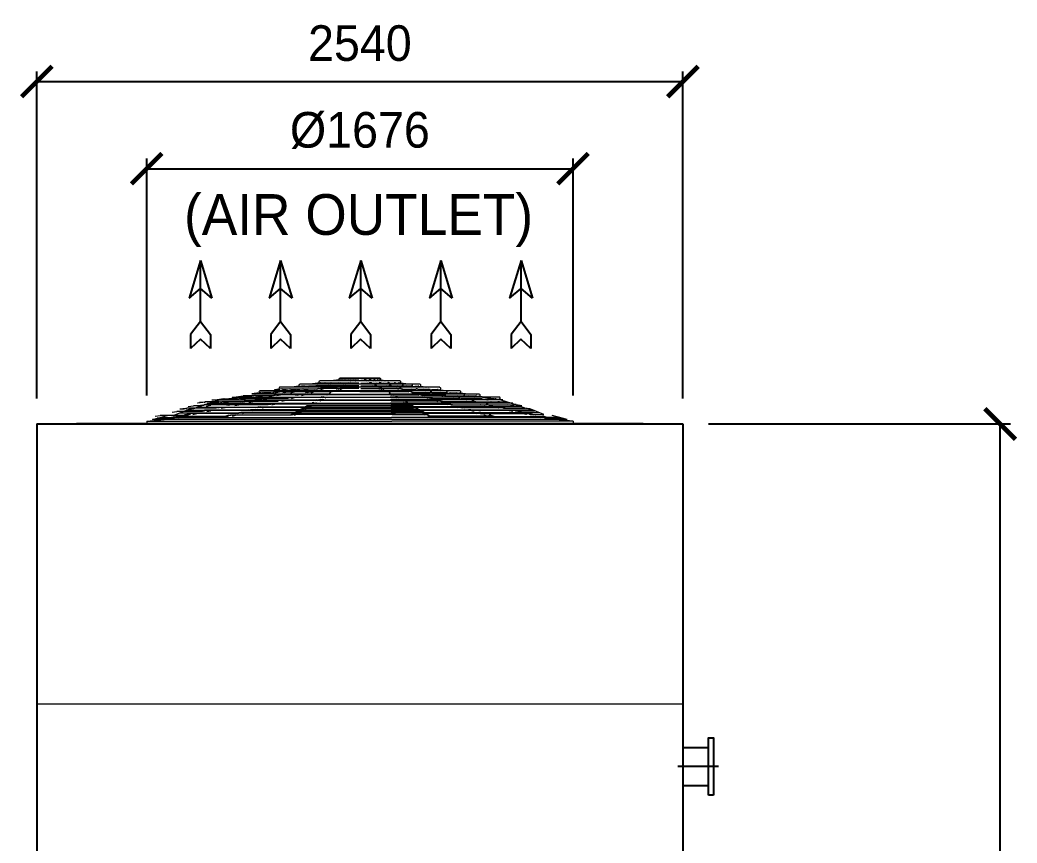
# Model space of a CAD drawing. Header units: millimetres. Extents: x 182579 to 221017, y 62385 to 83180.
# Drawn here: x 197923 to 201843, y 70494 to 73728 of the extents above; entities that cross this region are included whole.
import ezdxf
from ezdxf.enums import TextEntityAlignment as Align

# ---------------------------------------------------------------- set-up
doc = ezdxf.new("R2010")
doc.units = ezdxf.units.MM
doc.header["$LTSCALE"] = 30
doc.header["$MEASUREMENT"] = 0
doc.linetypes.add('CENTER', pattern=[2, 1.25, -0.25, 0.25, -0.25])
doc.layers.get('0').update_dxf_attribs({"linetype": 'CONTINUOUS'})
doc.layers.get('DEFPOINTS').update_dxf_attribs({"color": 143, "linetype": 'CONTINUOUS'})
for name, color, linetype in [('center', 1, 'CENTER'), ('냉각탑', 4, 'CONTINUOUS'), ('냉각탑_dim', 1, 'CONTINUOUS'), ('냉각탑_text', 3, 'CONTINUOUS')]:
    doc.layers.add(name, color=color, linetype=linetype)
doc.styles.add('HY울릉도L', font='')
doc.styles.add('돋움', font='')
doc.styles.get('HY울릉도L').set_extended_font_data('HY울릉도L')
doc.styles.get('돋움').set_extended_font_data('Dotum')
doc.dimstyles.new('성지DIM', dxfattribs={"dimtxt": 3.5, "dimasz": 3, "dimexe": 1, "dimexo": 2.5, "dimgap": 2, "dimtad": 1, "dimdec": 0, "dimzin": 3, "dimdsep": 46, "dimtxsty": 'HY울릉도L', "dimblk": 'ARCHTICK', "dimcen": -2, "dimclrd": 256, "dimclre": 256, "dimclrt": 7, "dimadec": 0, "dimazin": 0, "dimtfac": 1, "dimtdec": 0, "dimtofl": 0, "dimtmove": 0, "dimatfit": 3, "dimfxl": 0, "dimtolj": 1, "dimtzin": 0, "dimlwe": -1, "dimarcsym": 0})

# ---------------------------------------------------------------- blocks, each defined once
blk = doc.blocks.new('_ArchTick')
at = {"color": 0, "linetype": 'ByBlock', "const_width": 0.15}
blk.add_lwpolyline([(-0.5, -0.5), (0.5, 0.5)], dxfattribs=at)
blk = doc.blocks.new('*D44')
at = {"layer": 'DEFPOINTS', "color": 0, "transparency": 16777216}
for p in [(200529.8, 72140.8), (201776.9, 72140.8), (200484.8, 68260.8)]:
    blk.add_point(p, dxfattribs=at)
at = {"layer": '냉각탑_dim', "transparency": 16777216}
for p, q in [((200629.8, 72140.8), (201816.9, 72140.8)), ((200584.8, 68260.8), (201816.9, 68260.8))]:
    blk.add_line(p, q, dxfattribs=at)
at = {"layer": '냉각탑_dim', "lineweight": -2, "transparency": 16777216}
blk.add_line((201776.9, 68260.8), (201776.9, 72140.8), dxfattribs=at)
at = {"layer": '냉각탑_dim', "lineweight": -2, "transparency": 16777216, "xscale": 120, "yscale": 120, "zscale": 120}
for p, rotation in [((201776.9, 72140.8), 90), ((201776.9, 68260.8), 270)]:
    blk.add_blockref('_ArchTick', p, dxfattribs=dict(at, rotation=rotation))
at = {"layer": '냉각탑_dim', "color": 7, "transparency": 16777216, "insert": (201626.9, 70200.8), "char_height": 140, "attachment_point": 5, "rotation": 90, "style": 'HY울릉도L'}
blk.add_mtext('\\A1;3880', dxfattribs=at)
blk = doc.blocks.new('*D45')
at = {"layer": 'DEFPOINTS', "color": 0, "transparency": 16777216}
for p in [(200529.8, 73486.1), (197989.8, 72140.8), (200529.8, 72140.8)]:
    blk.add_point(p, dxfattribs=at)
at = {"layer": '냉각탑_dim', "transparency": 16777216}
for p, q in [((197989.8, 72240.8), (197989.8, 73526.1)), ((200529.8, 72240.8), (200529.8, 73526.1))]:
    blk.add_line(p, q, dxfattribs=at)
at = {"layer": '냉각탑_dim', "lineweight": -2, "transparency": 16777216}
blk.add_line((197989.8, 73486.1), (200529.8, 73486.1), dxfattribs=at)
at = {"layer": '냉각탑_dim', "lineweight": -2, "transparency": 16777216, "xscale": 120, "yscale": 120, "zscale": 120, "rotation": 180}
blk.add_blockref('_ArchTick', (197989.8, 73486.1), dxfattribs=at)
at = {"layer": '냉각탑_dim', "lineweight": -2, "transparency": 16777216, "xscale": 120, "yscale": 120, "zscale": 120}
blk.add_blockref('_ArchTick', (200529.8, 73486.1), dxfattribs=at)
at = {"layer": '냉각탑_dim', "color": 7, "transparency": 16777216, "insert": (199259.8, 73636.1), "char_height": 140, "attachment_point": 5, "style": 'HY울릉도L'}
blk.add_mtext('\\A1;2540', dxfattribs=at)
blk = doc.blocks.new('*D46')
at = {"layer": 'DEFPOINTS', "color": 0, "transparency": 16777216}
for p in [(200097.8, 73143.7), (198421.8, 72152.1), (200097.8, 72152.1)]:
    blk.add_point(p, dxfattribs=at)
at = {"layer": '냉각탑_dim', "transparency": 16777216}
for p, q in [((198421.8, 72252.1), (198421.8, 73183.7)), ((200097.8, 72252.1), (200097.8, 73183.7))]:
    blk.add_line(p, q, dxfattribs=at)
at = {"layer": '냉각탑_dim', "lineweight": -2, "transparency": 16777216}
blk.add_line((198421.8, 73143.7), (200097.8, 73143.7), dxfattribs=at)
at = {"layer": '냉각탑_dim', "lineweight": -2, "transparency": 16777216, "xscale": 120, "yscale": 120, "zscale": 120, "rotation": 180}
blk.add_blockref('_ArchTick', (198421.8, 73143.7), dxfattribs=at)
at = {"layer": '냉각탑_dim', "lineweight": -2, "transparency": 16777216, "xscale": 120, "yscale": 120, "zscale": 120}
blk.add_blockref('_ArchTick', (200097.8, 73143.7), dxfattribs=at)
at = {"layer": '냉각탑_dim', "color": 7, "transparency": 16777216, "insert": (199259.8, 73293.7), "char_height": 140, "attachment_point": 5, "style": 'HY울릉도L'}
blk.add_mtext('\\A1;Ø1676', dxfattribs=at)
blk = doc.blocks.new('화살표 IN OUT')
at = {"layer": '냉각탑_dim'}
for p, q in [((-163.5, 50), (-121.5, 0)), ((0, 0), (-163.5, 50)), ((-322.7, 43), (-383.9, 43)), ((-343.1, 0.5), (-383.9, 43)), ((-383.9, -43), (-343.1, 0.5)), ((-266.4, 0), (-322.7, 43)), ((-266.4, 0), (-322.7, -43)), ((-266.4, 0), (0, 0)), ((-163.5, -50), (-121.5, 0)), ((0, 0), (-163.5, -50)), ((-322.7, -43), (-383.9, -43))]:
    blk.add_line(p, q, dxfattribs=at)

msp = doc.modelspace()

# ---------------------------------------------------------------- linework, layer by layer
at = {"ltscale": 500}
for p, q in [((197989.8, 72140.8), (200529.8, 72140.8)), ((197989.8, 72140.8), (197989.8, 68260.8)), ((200373.2, 72140.8), (198146.4, 72140.8)), ((200529.8, 72140.8), (200529.8, 68260.8))]:
    msp.add_line(p, q, dxfattribs=at)
at = {"lineweight": 18, "ltscale": 500}
msp.add_line((197989.8, 71040.8), (200529.8, 71040.8), dxfattribs=at)
at = {"color": 3}
for p, q in [((200529.8, 70869.8), (200629.8, 70869.8)), ((200629.8, 70719.8), (200529.8, 70719.8)), ((200649.8, 70682.8), (200629.8, 70682.8))]:
    msp.add_line(p, q, dxfattribs=at)
msp.add_lwpolyline([(200629.8, 70682.8), (200629.8, 70907.3), (200649.8, 70907.3), (200649.8, 70682.8)], dxfattribs=at)
at = {"layer": 'center', "linetype": 'CENTER', "ltscale": 50}
msp.add_line((200669.8, 70794.8), (200509.8, 70794.8), dxfattribs=at)
at = {"layer": '냉각탑', "linetype": 'Continuous', "lineweight": 15}
for p, q in [((199338.4, 72320.6), (199181.2, 72320.6)), ((199181.2, 72320.6), (199338.4, 72320.6)), ((199574.1, 72285.5), (198945.5, 72285.5)), ((199021.3, 72289.8), (198990.6, 72285.5)), ((199028.4, 72289.8), (198998.7, 72285.5)), ((199030.4, 72289.8), (199000.8, 72285.5)), ((199495.6, 72296.5), (199024, 72296.5)), ((199051.3, 72289.8), (199024.7, 72285.5)), ((199028.4, 72289.8), (199030.4, 72289.8)), ((199055.2, 72289.8), (199028.6, 72285.5)), ((199044.1, 72288.7), (199033.1, 72288.7)), ((199051.3, 72289.8), (199055.2, 72289.8)), ((199057.4, 72285.5), (199076.6, 72288.7)), ((199082.5, 72288.7), (199057.6, 72288.7)), ((199088.4, 72289.8), (199066.7, 72285.5)), ((199099.8, 72301), (199068.3, 72296.5)), ((199093.9, 72291.8), (199072.2, 72287.5)), ((199104.2, 72303), (199073.8, 72298.5)), ((199106.2, 72303), (199075.9, 72298.5)), ((199088.4, 72291.8), (199093.9, 72291.8)), ((199119.2, 72303), (199092, 72298.5)), ((199095.8, 72287.5), (199111.4, 72290.7)), ((199123.2, 72303), (199095.9, 72298.5)), ((199133, 72290.7), (199095.9, 72290.7)), ((199099.8, 72303), (199100.5, 72302.4)), ((199417, 72309.6), (199102.6, 72309.6)), ((199104.2, 72303), (199106.2, 72303)), ((199111.4, 72301.7), (199109, 72301.7)), ((199119.2, 72303), (199123.2, 72303)), ((199143.9, 72303), (199121.6, 72298.5)), ((199137.1, 72291.8), (199121.8, 72287.5)), ((199137.4, 72301.7), (199125.7, 72301.7)), ((199149.4, 72303), (199127.2, 72298.5)), ((199143.9, 72291.8), (199128.6, 72287.5)), ((199137.1, 72291.8), (199143.9, 72291.8)), ((199143.9, 72303), (199149.4, 72303)), ((199145.2, 72287.5), (199156.3, 72290.7)), ((199192.1, 72290.7), (199145.3, 72290.7)), ((199178.3, 72314.1), (199146.1, 72309.6)), ((199180.1, 72314.1), (199148.9, 72309.6)), ((199150.2, 72298.5), (199165.9, 72301.7)), ((199182.1, 72314.1), (199150.9, 72309.6)), ((199171.8, 72301.7), (199151.5, 72301.7)), ((199187.3, 72314.1), (199159.3, 72309.6)), ((199176.4, 72303), (199160.7, 72298.5)), ((199191.2, 72314.1), (199163.3, 72309.6)), ((199183.2, 72303), (199167.5, 72298.5)), ((199176.4, 72303), (199183.2, 72303)), ((199199.4, 72314.1), (199176.6, 72309.6)), ((199178.3, 72314.1), (199178.5, 72313.9)), ((199204.9, 72314.1), (199182.1, 72309.6)), ((199183.8, 72298.5), (199194.9, 72301.7)), ((199212.2, 72301.7), (199184.6, 72301.7)), ((199194.3, 72291.8), (199186.3, 72287.5)), ((199201.9, 72291.8), (199193.9, 72287.5)), ((199194.3, 72291.8), (199201.9, 72291.8)), ((199215.6, 72314.1), (199199.5, 72309.6)), ((199202.5, 72287.5), (199208.3, 72290.7)), ((199255.9, 72290.7), (199202.6, 72290.7)), ((199222.4, 72314.1), (199206.3, 72309.6)), ((199214.6, 72303), (199206.4, 72298.5)), ((199210.7, 72312.7), (199207.1, 72312.7)), ((199207.8, 72311.9), (199207.7, 72312.7)), ((199222.2, 72303), (199214, 72298.5)), ((199214.6, 72303), (199222.2, 72303)), ((199222.3, 72309.6), (199224.7, 72310.2)), ((199222.5, 72298.5), (199228.2, 72301.7)), ((199255.9, 72301.7), (199222.9, 72301.7)), ((199232.4, 72312.7), (199224, 72312.7)), ((199224.7, 72310.2), (199224.4, 72312.7)), ((199234.9, 72314.1), (199226.6, 72309.6)), ((199242.5, 72314.1), (199234.2, 72309.6)), ((199234.9, 72314.1), (199242.5, 72314.1)), ((199242.4, 72309.6), (199243.6, 72310.2)), ((199255.9, 72312.7), (199243.3, 72312.7)), ((199243.6, 72310.2), (199243.5, 72312.7)), ((199263.7, 72312.7), (199276.3, 72312.7)), ((199263.7, 72301.7), (199296.7, 72301.7)), ((199263.7, 72290.7), (199317, 72290.7)), ((199275.9, 72310.2), (199276.1, 72312.7)), ((199277.2, 72309.6), (199275.9, 72310.2)), ((199277.1, 72314.1), (199285.4, 72309.6)), ((199284.7, 72314.1), (199277.1, 72314.1)), ((199284.7, 72314.1), (199293, 72309.6)), ((199287.2, 72312.7), (199295.6, 72312.7)), ((199297.1, 72298.5), (199291.4, 72301.7)), ((199294.9, 72310.2), (199295.2, 72312.7)), ((199297.3, 72309.6), (199294.9, 72310.2)), ((199297.1, 72314.1), (199313.3, 72309.6)), ((199297.4, 72303), (199305.6, 72298.5)), ((199305, 72303), (199297.4, 72303)), ((199303.9, 72314.1), (199320.1, 72309.6)), ((199305, 72303), (199313.1, 72298.5)), ((199307.4, 72301.7), (199335, 72301.7)), ((199308.9, 72312.7), (199312.5, 72312.7)), ((199317.1, 72287.5), (199311.3, 72290.7)), ((199311.8, 72311.9), (199311.9, 72312.7)), ((199314.6, 72314.1), (199337.4, 72309.6)), ((199317.7, 72291.8), (199325.7, 72287.5)), ((199325.3, 72291.8), (199317.7, 72291.8)), ((199320.2, 72314.1), (199343, 72309.6)), ((199335.8, 72298.5), (199324.7, 72301.7)), ((199325.3, 72291.8), (199333.3, 72287.5)), ((199327.5, 72290.7), (199374.3, 72290.7)), ((199328.4, 72314.1), (199356.3, 72309.6)), ((199332.3, 72314.1), (199360.3, 72309.6)), ((199336.4, 72303), (199352.1, 72298.5)), ((199343.2, 72303), (199336.4, 72303)), ((199337.5, 72314.1), (199368.6, 72309.6)), ((199339.5, 72314.1), (199370.7, 72309.6)), ((199341.3, 72314.1), (199341.1, 72313.9)), ((199341.3, 72314.1), (199373.5, 72309.6)), ((199343.2, 72303), (199358.9, 72298.5)), ((199347.8, 72301.7), (199368.1, 72301.7)), ((199369.4, 72298.5), (199353.7, 72301.7)), ((199374.4, 72287.5), (199363.3, 72290.7)), ((199370.2, 72303), (199392.4, 72298.5)), ((199375.7, 72303), (199370.2, 72303)), ((199375.7, 72303), (199398, 72298.5)), ((199375.7, 72291.8), (199391, 72287.5)), ((199382.5, 72291.8), (199375.7, 72291.8)), ((199382.2, 72301.7), (199393.9, 72301.7)), ((199382.5, 72291.8), (199397.8, 72287.5)), ((199386.6, 72290.7), (199423.7, 72290.7)), ((199396.4, 72303), (199423.7, 72298.5)), ((199400.4, 72303), (199396.4, 72303)), ((199400.4, 72303), (199427.6, 72298.5)), ((199408.2, 72301.7), (199410.5, 72301.7)), ((199423.8, 72287.5), (199408.2, 72290.7)), ((199413.4, 72303), (199443.7, 72298.5)), ((199415.4, 72303), (199413.4, 72303)), ((199415.4, 72303), (199445.8, 72298.5)), ((199419.8, 72303), (199419.1, 72302.4)), ((199419.8, 72303), (199451.3, 72298.5)), ((199425.7, 72291.8), (199447.4, 72287.5)), ((199431.2, 72291.8), (199425.7, 72291.8)), ((199431.2, 72291.8), (199452.9, 72287.5)), ((199437.1, 72290.7), (199462, 72290.7)), ((199462.1, 72287.5), (199442.9, 72290.7)), ((199468.3, 72291.8), (199464.4, 72291.8)), ((199464.4, 72289.8), (199491, 72285.5)), ((199468.3, 72289.8), (199494.9, 72285.5)), ((199475.5, 72288.7), (199486.5, 72288.7)), ((199489.2, 72289.8), (199518.8, 72285.5)), ((199491.2, 72289.8), (199489.2, 72289.8)), ((199491.2, 72289.8), (199520.8, 72285.5)), ((199498.3, 72289.8), (199529, 72285.5)), ((198711.8, 72237.3), (198809.6, 72248.4)), ((198757.4, 72246.4), (199391.4, 72246.4)), ((198801, 72250.4), (198773.5, 72246.4)), ((198803, 72250.4), (198775.5, 72246.4)), ((198801, 72252.4), (198803, 72252.4)), ((198842.1, 72251.6), (198805.4, 72251.6)), ((198809.6, 72248.4), (198831.1, 72251.6)), ((198847.4, 72252.4), (198822.7, 72248.4)), ((198851.3, 72252.4), (198826.7, 72248.4)), ((198864.3, 72263.6), (198835.1, 72259.4)), ((198835.1, 72259.4), (199143.7, 72259.4)), ((198847.4, 72252.4), (198851.3, 72252.4)), ((198876.8, 72263.6), (198848.6, 72259.4)), ((198878.8, 72263.6), (198850.6, 72259.4)), ((198917.6, 72251.6), (198853.4, 72251.6)), ((198857.3, 72248.4), (198876.5, 72251.6)), ((199374.5, 72270.5), (198866.9, 72270.5)), ((198866.9, 72270.5), (199145.1, 72270.5)), ((198870.2, 72262.6), (198866.9, 72262.6)), ((198876.8, 72263.6), (198878.8, 72263.6)), ((198909.4, 72262.6), (198881.3, 72262.6)), ((198884.1, 72259.4), (198905.5, 72262.6)), ((198915.3, 72263.6), (198890.1, 72259.4)), ((198919.3, 72263.6), (198894, 72259.4)), ((198921.9, 72252.4), (198901.8, 72248.4)), ((198927.4, 72252.4), (198907.3, 72248.4)), ((198942.8, 72274.7), (198912.9, 72270.5)), ((198915.3, 72263.6), (198919.3, 72263.6)), ((198972.5, 72266.6), (198921.5, 72266.6)), ((198952.6, 72278.7), (198923.7, 72274.5)), ((198924, 72263.4), (198943.2, 72266.6)), ((198954.6, 72278.7), (198925.7, 72274.5)), ((199016.4, 72255.6), (198929.2, 72255.6)), ((198932.3, 72252.4), (198948, 72255.6)), ((198952.6, 72278.7), (198954.6, 72278.7)), ((198977.4, 72267.6), (198956.7, 72263.4)), ((198976.7, 72277.6), (198957.2, 72277.6)), ((198983.3, 72278.7), (198957.4, 72274.5)), ((198987.2, 72278.7), (198961.3, 72274.5)), ((198982.9, 72267.6), (198962.3, 72263.4)), ((198980.2, 72245.3), (198966.3, 72241.4)), ((198987, 72245.3), (198973.1, 72241.4)), ((198980.2, 72245.3), (198987, 72245.3)), ((198983.3, 72278.7), (198987.2, 72278.7)), ((199055.2, 72266.6), (198984.7, 72266.6)), ((198986.8, 72263.4), (199002.5, 72266.6)), ((199394.7, 72244.5), (198988.2, 72244.5)), ((199027.5, 72277.6), (198989.6, 72277.6)), ((198990.7, 72274.5), (199009.9, 72277.6)), ((198991.1, 72241.4), (199002.2, 72244.5)), ((199019.4, 72256.4), (199005.2, 72252.4)), ((199032.9, 72278.7), (199011.7, 72274.5)), ((199026.2, 72256.4), (199012, 72252.4)), ((199038.4, 72278.7), (199017.3, 72274.5)), ((199019.4, 72256.4), (199026.2, 72256.4)), ((199384.6, 72255.6), (199027.5, 72255.6)), ((199029.7, 72252.4), (199040.7, 72255.6)), ((199094.1, 72277.6), (199040.3, 72277.6)), ((199041.3, 72274.5), (199056.9, 72277.6)), ((199058.6, 72267.6), (199044.1, 72263.4)), ((199065.5, 72267.6), (199050.9, 72263.4)), ((199058.6, 72267.6), (199065.5, 72267.6)), ((199150.9, 72266.6), (199066.7, 72266.6)), ((199068.2, 72263.4), (199079.3, 72266.6)), ((199097.9, 72280.7), (199082.9, 72276.5)), ((199104.7, 72280.7), (199089.7, 72276.5)), ((199097.9, 72280.7), (199104.7, 72280.7)), ((199112, 72247), (199105.3, 72243.4)), ((199172, 72279.6), (199106, 72279.6)), ((199106.7, 72276.5), (199117.8, 72279.6)), ((199112, 72247), (199119.5, 72247)), ((199119.5, 72247), (199112.9, 72243.4)), ((199122.8, 72243.4), (199128.5, 72246.5)), ((199131.9, 72258), (199125.3, 72254.4)), ((199131.9, 72258), (199139.4, 72258)), ((199142, 72259.4), (199132.9, 72254.4)), ((199380.4, 72256.7), (199137.1, 72256.7)), ((199137.1, 72256.7), (199380.4, 72256.7)), ((199259.8, 72268.7), (199152.3, 72268.7)), ((199174, 72280.7), (199166.2, 72276.5)), ((199181.5, 72280.7), (199173.8, 72276.5)), ((199174, 72280.7), (199181.5, 72280.7)), ((199255.9, 72279.6), (199182.2, 72279.6)), ((199182.6, 72276.5), (199188.3, 72279.6)), ((199259.8, 72268.7), (199367.3, 72268.7)), ((199263.7, 72279.6), (199337.3, 72279.6)), ((199337, 72276.5), (199331.3, 72279.6)), ((199338.1, 72280.7), (199345.8, 72276.5)), ((199345.6, 72280.7), (199338.1, 72280.7)), ((199345.6, 72280.7), (199353.4, 72276.5)), ((199347.6, 72279.6), (199413.6, 72279.6)), ((199368.7, 72268.6), (199452.8, 72268.6)), ((199729.3, 72257.4), (199373.9, 72257.4)), ((199652.7, 72270.5), (199374.5, 72270.5)), ((199807.9, 72246.4), (199378.6, 72246.4)), ((199380.2, 72258), (199386.7, 72254.4)), ((199387.7, 72258), (199380.2, 72258)), ((199380.3, 72255.6), (199492.1, 72255.6)), ((199381.3, 72244.5), (199531.4, 72244.5)), ((199387.7, 72258), (199394.3, 72254.4)), ((199396.8, 72243.4), (199391.1, 72246.5)), ((199400, 72247), (199406.7, 72243.4)), ((199407.6, 72247), (199400, 72247)), ((199412.9, 72276.5), (199401.8, 72279.6)), ((199407.6, 72247), (199414.3, 72243.4)), ((199414.9, 72280.7), (199429.9, 72276.5)), ((199421.7, 72280.7), (199414.9, 72280.7)), ((199421.7, 72280.7), (199436.7, 72276.5)), ((199425.5, 72277.6), (199479.3, 72277.6)), ((199451.4, 72265.4), (199440.3, 72268.6)), ((199454.1, 72269.6), (199468.7, 72265.4)), ((199460.9, 72269.6), (199454.1, 72269.6)), ((199460.9, 72267.6), (199475.5, 72263.4)), ((199478.3, 72274.5), (199462.6, 72277.6)), ((199464.3, 72264.6), (199534.8, 72264.6)), ((199489.9, 72252.4), (199478.9, 72255.6)), ((199481.2, 72278.7), (199502.3, 72274.5)), ((199486.7, 72278.7), (199507.9, 72274.5)), ((199492.1, 72277.6), (199530, 72277.6)), ((199493.4, 72256.4), (199507.6, 72252.4)), ((199500.2, 72256.4), (199493.4, 72256.4)), ((199500.2, 72256.4), (199514.4, 72252.4)), ((199503.2, 72253.6), (199590.4, 72253.6)), ((199528.9, 72274.5), (199509.7, 72277.6)), ((199532.8, 72261.4), (199517.1, 72264.6)), ((199528.5, 72241.4), (199517.4, 72244.5)), ((199532.4, 72276.7), (199558.3, 72272.5)), ((199536.3, 72276.7), (199532.4, 72276.7)), ((199532.6, 72243.3), (199546.5, 72239.4)), ((199539.4, 72243.3), (199532.6, 72243.3)), ((199536.3, 72276.7), (199562.2, 72272.5)), ((199536.7, 72265.6), (199557.3, 72261.4)), ((199539.4, 72243.3), (199553.3, 72239.4)), ((199542.2, 72265.6), (199562.9, 72261.4)), ((199542.8, 72275.6), (199562.4, 72275.6)), ((199547, 72264.6), (199598.1, 72264.6)), ((199565, 72276.7), (199593.9, 72272.5)), ((199567, 72276.7), (199565, 72276.7)), ((199567, 72276.7), (199595.9, 72272.5)), ((199587.3, 72250.4), (199571.6, 72253.6)), ((199595.6, 72261.4), (199576.4, 72264.6)), ((199576.8, 72274.7), (199606.7, 72270.5)), ((199592.2, 72252.4), (199612.3, 72248.4)), ((199597.7, 72252.4), (199617.8, 72248.4)), ((199604.3, 72265.6), (199600.3, 72265.6)), ((199600.3, 72263.6), (199625.6, 72259.4)), ((199602, 72251.6), (199666.2, 72251.6)), ((199604.3, 72263.6), (199629.5, 72259.4)), ((199610.2, 72262.6), (199638.3, 72262.6)), ((199635.5, 72259.4), (199614.1, 72262.6)), ((199642.8, 72263.6), (199640.8, 72263.6)), ((199640.8, 72263.6), (199669, 72259.4)), ((199642.8, 72263.6), (199640.8, 72263.6)), ((199640.8, 72263.6), (199669, 72259.4)), ((199642.8, 72263.6), (199671, 72259.4)), ((199642.8, 72263.6), (199671, 72259.4)), ((199662.3, 72248.4), (199643.1, 72251.6)), ((199662.3, 72248.4), (199643.1, 72251.6)), ((199649.4, 72262.6), (199652.7, 72262.6)), ((199649.4, 72262.6), (199652.7, 72262.6)), ((199655.3, 72263.6), (199684.5, 72259.4)), ((199655.3, 72263.6), (199684.5, 72259.4)), ((199668.3, 72252.4), (199692.9, 72248.4)), ((199672.2, 72252.4), (199668.3, 72252.4)), ((199668.3, 72252.4), (199692.9, 72248.4)), ((199672.2, 72252.4), (199668.3, 72252.4)), ((199670.2, 72252.4), (199694.9, 72248.4)), ((199672.2, 72252.4), (199696.9, 72248.4)), ((199675.5, 72249.6), (199712.2, 72249.6)), ((199677.5, 72251.6), (199714.2, 72251.6)), ((199708, 72246.4), (199686.5, 72249.6)), ((199710, 72248.4), (199688.5, 72251.6)), ((199807.8, 72237.3), (199710, 72248.4)), ((199716.6, 72250.4), (199714.6, 72250.4)), ((199714.6, 72250.4), (199742.1, 72246.4)), ((199718.6, 72252.4), (199716.6, 72252.4)), ((199716.6, 72250.4), (199744.1, 72246.4)), ((199716.6, 72250.4), (199744.1, 72246.4)), ((199718.6, 72250.4), (199746.1, 72246.4)), ((199722.5, 72249.6), (199729.3, 72249.6)), ((199731.8, 72250.4), (199760.2, 72246.4)), ((198695.7, 72203.4), (198579.2, 72203.4)), ((198584.4, 72209.3), (198605.8, 72212.5)), ((198638.2, 72212.5), (198605.8, 72212.5)), ((198607.5, 72201.4), (198647.3, 72216.5)), ((198641.6, 72215), (198618.8, 72211.3)), ((198620.4, 72206.3), (199662.7, 72206.3)), ((198647.4, 72226.2), (198621.3, 72222.3)), ((198645.5, 72215), (198622.7, 72211.3)), ((198649.5, 72226.2), (198623.4, 72222.3)), ((198642.9, 72225.5), (198629.1, 72225.5)), ((198641.6, 72215), (198645.5, 72215)), ((198647.3, 72216.5), (198707.8, 72235.4)), ((198750.7, 72216.5), (198647.3, 72216.5)), ((198647.4, 72226.2), (198649.5, 72226.2)), ((198705.5, 72227.5), (198651.6, 72227.5)), ((198655.1, 72211.3), (198674.3, 72214.5)), ((198658.8, 72222.3), (198680.2, 72225.5)), ((198658.8, 72222.3), (199444.7, 72222.3)), ((198677.7, 72235.4), (199421.1, 72235.4)), ((198698, 72205.9), (198679.9, 72202.3)), ((198703.6, 72205.9), (198685.5, 72202.3)), ((198709.5, 72228.2), (198686.1, 72224.3)), ((198713.4, 72228.2), (198690, 72224.3)), ((198725.2, 72239.3), (198698.4, 72235.4)), ((198727.2, 72239.3), (198700.5, 72235.4)), ((198860.9, 72205.4), (198706.9, 72205.4)), ((198714.4, 72202.3), (198730, 72205.4)), ((198807.7, 72227.5), (198717.3, 72227.5)), ((198723.8, 72224.3), (198743, 72227.5)), ((198725.2, 72239.3), (198727.2, 72239.3)), ((198774.8, 72238.5), (198729.5, 72238.5)), ((198735.2, 72235.4), (198756.6, 72238.5)), ((198755.5, 72217), (198736.9, 72213.3)), ((198761, 72217), (198742.4, 72213.3)), ((198779.4, 72239.3), (198755.4, 72235.4)), ((198783.4, 72239.3), (198759.4, 72235.4)), ((198899.8, 72216.5), (198762.5, 72216.5)), ((198768.8, 72213.3), (198784.5, 72216.5)), ((198779.4, 72239.3), (198783.4, 72239.3)), ((198862.6, 72240.5), (198785.4, 72240.5)), ((198790.5, 72237.4), (198809.7, 72240.5)), ((198810.9, 72230.2), (198791.8, 72226.3)), ((198816.5, 72230.2), (198797.4, 72226.3)), ((198938.6, 72229.5), (198818, 72229.5)), ((198823.3, 72226.3), (198839, 72229.5)), ((198866.4, 72241.3), (198846.8, 72237.4)), ((198862.5, 72207.9), (198849.7, 72204.3)), ((198872, 72241.3), (198852.4, 72237.4)), ((198869.4, 72207.9), (198856.5, 72204.3)), ((198862.5, 72207.9), (198869.4, 72207.9)), ((199051.3, 72207.4), (198870.3, 72207.4)), ((198977.5, 72240.5), (198873.6, 72240.5)), ((198875.5, 72204.3), (198886.6, 72207.4)), ((198877.8, 72237.4), (198893.5, 72240.5)), ((198901.8, 72219), (198888.6, 72215.3)), ((198908.6, 72219), (198895.4, 72215.3)), ((198901.8, 72219), (198908.6, 72219)), ((199594.4, 72218.5), (198906.6, 72218.5)), ((198914.1, 72215.3), (198925.2, 72218.5)), ((198941, 72234.2), (198927.5, 72230.3)), ((198947.8, 72234.2), (198934.3, 72230.3)), ((198941, 72234.2), (198947.8, 72234.2)), ((199414.7, 72233.5), (198948.8, 72233.5)), ((198952.6, 72230.3), (198963.7, 72233.5)), ((199052.1, 72211.9), (199045.5, 72208.3)), ((199454.5, 72211.4), (199051.3, 72211.4)), ((199052.1, 72211.9), (199059.7, 72211.9)), ((199059.7, 72211.9), (199053.1, 72208.3)), ((199062.9, 72208.3), (199068.7, 72211.4)), ((199072.1, 72222.9), (199065.4, 72219.3)), ((199072.1, 72224.9), (199079.7, 72224.9)), ((199079.7, 72224.9), (199073, 72221.3)), ((199082.9, 72221.3), (199088.6, 72224.5)), ((199092, 72236), (199085.4, 72232.3)), ((199092, 72236), (199099.6, 72236)), ((199099.6, 72236), (199093, 72232.3)), ((199118.4, 72235.5), (199100.9, 72235.5)), ((199102.8, 72232.3), (199108.6, 72235.5)), ((199821.2, 72235.4), (199379.5, 72235.4)), ((199860.8, 72222.3), (199380.5, 72222.3)), ((199893.9, 72208.3), (199381.5, 72208.3)), ((199382.2, 72231.5), (199570.7, 72231.5)), ((199383.2, 72218.5), (199610, 72218.5)), ((199384.1, 72213.4), (199459.4, 72213.4)), ((199401.2, 72235.5), (199418.7, 72235.5)), ((199416.8, 72232.3), (199411, 72235.5)), ((199420, 72236), (199426.6, 72232.3)), ((199427.6, 72236), (199420, 72236)), ((199427.6, 72236), (199434.2, 72232.3)), ((199436.7, 72221.3), (199431, 72224.5)), ((199439.9, 72224.9), (199446.6, 72221.3)), ((199447.5, 72224.9), (199439.9, 72224.9)), ((199447.5, 72224.9), (199454.2, 72221.3)), ((199456.7, 72210.3), (199450.9, 72213.4)), ((199459.9, 72213.9), (199466.5, 72210.3)), ((199467.5, 72213.9), (199459.9, 72213.9)), ((199467.5, 72211.9), (199474.1, 72208.3)), ((199468.3, 72207.4), (199649.3, 72207.4)), ((199542.1, 72240.5), (199646, 72240.5)), ((199567, 72228.3), (199555.9, 72231.5)), ((199571.8, 72232.2), (199585.3, 72228.3)), ((199578.6, 72232.2), (199571.8, 72232.2)), ((199578.6, 72232.2), (199592.1, 72228.3)), ((199578.9, 72229.5), (199699.6, 72229.5)), ((199605.5, 72215.3), (199594.4, 72218.5)), ((199611, 72219), (199624.2, 72215.3)), ((199617.8, 72219), (199611, 72219)), ((199617.8, 72219), (199631, 72215.3)), ((199617.8, 72219), (199631, 72215.3)), ((199617.8, 72216.5), (199755.1, 72216.5)), ((199619.8, 72216.5), (199757.1, 72216.5)), ((199641.8, 72237.4), (199626.1, 72240.5)), ((199641.8, 72237.4), (199626.1, 72240.5)), ((199644, 72204.3), (199633, 72207.4)), ((199644, 72204.3), (199633, 72207.4)), ((199647.6, 72241.3), (199667.2, 72237.4)), ((199647.6, 72241.3), (199667.2, 72237.4)), ((199650.2, 72207.9), (199663.1, 72204.3)), ((199657, 72207.9), (199650.2, 72207.9)), ((199650.2, 72207.9), (199663.1, 72204.3)), ((199657, 72207.9), (199650.2, 72207.9)), ((199653.2, 72241.3), (199672.8, 72237.4)), ((199653.2, 72241.3), (199672.8, 72237.4)), ((199655, 72238.5), (199732.2, 72238.5)), ((199656.7, 72205.4), (199810.7, 72205.4)), ((199657, 72240.5), (199734.2, 72240.5)), ((199657, 72207.9), (199669.9, 72204.3)), ((199657, 72207.9), (199669.9, 72204.3)), ((199658.7, 72205.4), (199812.7, 72205.4)), ((199694.3, 72226.3), (199678.6, 72229.5)), ((199696.3, 72226.3), (199680.6, 72229.5)), ((199701.1, 72228.2), (199720.2, 72224.3)), ((199703.1, 72230.2), (199722.2, 72226.3)), ((199706.7, 72228.2), (199725.8, 72224.3)), ((199727.1, 72235.4), (199707.9, 72238.5)), ((199708.7, 72230.2), (199727.8, 72226.3)), ((199729.1, 72237.4), (199709.9, 72240.5)), ((199709.9, 72227.5), (199800.3, 72227.5)), ((199711.9, 72227.5), (199802.3, 72227.5)), ((199748.8, 72213.3), (199733.1, 72216.5)), ((199734.2, 72239.3), (199758.2, 72235.4)), ((199738.2, 72239.3), (199734.2, 72239.3)), ((199750.8, 72213.3), (199735.1, 72216.5)), ((199736.2, 72239.3), (199760.2, 72235.4)), ((199740.2, 72239.3), (199736.2, 72239.3)), ((199738.2, 72239.3), (199762.2, 72235.4)), ((199740.2, 72239.3), (199764.2, 72235.4)), ((199742.8, 72238.5), (199788.1, 72238.5)), ((199744.8, 72238.5), (199790.1, 72238.5)), ((199756.6, 72217), (199775.2, 72213.3)), ((199758.6, 72217), (199777.2, 72213.3)), ((199782.4, 72235.4), (199761, 72238.5)), ((199762.1, 72217), (199780.7, 72213.3)), ((199784.4, 72235.4), (199763, 72238.5)), ((199764.1, 72217), (199782.7, 72213.3)), ((199764.9, 72216.5), (199868.3, 72216.5)), ((199768.9, 72216.5), (199872.3, 72216.5)), ((199793.8, 72224.3), (199774.6, 72227.5)), ((199795.8, 72224.3), (199776.6, 72227.5)), ((199803.2, 72202.3), (199787.6, 72205.4)), ((199805.2, 72202.3), (199789.6, 72205.4)), ((199792.4, 72239.3), (199790.4, 72239.3)), ((199790.4, 72239.3), (199817.1, 72235.4)), ((199792.4, 72239.3), (199819.2, 72235.4)), ((199794.4, 72239.3), (199792.4, 72239.3)), ((199792.4, 72239.3), (199819.1, 72235.4)), ((199794.4, 72239.3), (199821.2, 72235.4)), ((199797.6, 72238.5), (199807.9, 72238.5)), ((199802.2, 72228.2), (199825.6, 72224.3)), ((199806.1, 72228.2), (199829.5, 72224.3)), ((199806.2, 72228.2), (199829.6, 72224.3)), ((199810.1, 72228.2), (199833.5, 72224.3)), ((199810.1, 72227.5), (199837, 72227.5)), ((199810.2, 72239.3), (199810.2, 72239.3)), ((199872.3, 72216.5), (199811.8, 72235.4)), ((199812, 72205.9), (199830.1, 72202.3)), ((199814.1, 72227.5), (199837, 72227.5)), ((199816, 72205.9), (199834.1, 72202.3)), ((199817.6, 72205.9), (199835.7, 72202.3)), ((199821.6, 72205.9), (199839.7, 72202.3)), ((199823.9, 72203.4), (199908.1, 72203.4)), ((199838.4, 72227), (199835.4, 72227.5)), ((199860.8, 72222.3), (199839.4, 72225.5)), ((199860.5, 72213.3), (199841.3, 72216.5)), ((199864.5, 72211.3), (199845.3, 72214.5)), ((199874, 72217), (199870.1, 72217)), ((199870.1, 72217), (199892.9, 72213.3)), ((199912.1, 72201.4), (199872.3, 72216.5)), ((199874, 72217), (199896.8, 72213.3)), ((199878, 72215), (199874.1, 72215)), ((199874.1, 72215), (199896.9, 72211.3)), ((199877.4, 72214.5), (199889.6, 72214.5)), ((199878, 72215), (199893.6, 72212.5)), ((199881.4, 72212.5), (199893.6, 72212.5)), ((199927.3, 72200.3), (199908.1, 72203.4)), ((198444.4, 72158.2), (198503.5, 72174.4)), ((198454.9, 72171.2), (198474.1, 72174.4)), ((198473.5, 72166.2), (199131.2, 72166.2)), ((198585.8, 72174.4), (198474.1, 72174.4)), ((198531.3, 72168.4), (198514.6, 72165.1)), ((198536.9, 72168.4), (198520.1, 72165.1)), ((198521.6, 72187.2), (198540.8, 72190.4)), ((198526.3, 72174.4), (198588.3, 72198.3)), ((198741.9, 72170.2), (198537.7, 72170.2)), ((198640.8, 72190.4), (198540.8, 72190.4)), ((198548.4, 72165.1), (198564.1, 72168.2)), ((198573.7, 72201.9), (198551.5, 72198.3)), ((198551.9, 72184.2), (199132.2, 72184.2)), ((198570.8, 72198.4), (198552.5, 72198.4)), ((198577.6, 72201.9), (198555.4, 72198.3)), ((198587.2, 72179.6), (198570, 72176.2)), ((198573.7, 72201.9), (198577.6, 72201.9)), ((198592.7, 72179.6), (198575.5, 72176.2)), ((198580.5, 72195.3), (199692.8, 72195.3)), ((198588.3, 72198.3), (198607.5, 72201.4)), ((198781.2, 72181.4), (198593.8, 72181.4)), ((198603.4, 72178.2), (198619.1, 72181.4)), ((198642.6, 72192.8), (198624.9, 72189.2)), ((198648.2, 72192.8), (198630.5, 72189.2)), ((198820.1, 72194.4), (198649.3, 72194.4)), ((198657.9, 72189.2), (198673.5, 72192.4)), ((198744.5, 72175.2), (198732.7, 72171.8)), ((198751.3, 72175.2), (198739.5, 72171.8)), ((198744.5, 72175.2), (198751.3, 72175.2)), ((198990.5, 72175), (198751.9, 72175)), ((198759.5, 72171.8), (198770.6, 72175)), ((198784.2, 72183.6), (198772, 72180.2)), ((198791, 72183.6), (198778.8, 72180.2)), ((198784.2, 72185.6), (198791, 72185.6)), ((199011.1, 72185.4), (198791.7, 72185.4)), ((198798.5, 72182.2), (198809.6, 72185.4)), ((198823.3, 72196.8), (198810.9, 72193.2)), ((198830.2, 72196.8), (198817.7, 72193.2)), ((198823.3, 72196.8), (198830.2, 72196.8)), ((199031.2, 72196.4), (198831, 72196.4)), ((198837, 72193.2), (198848.1, 72196.4)), ((198990.8, 72178.4), (198984.7, 72175.1)), ((199511.2, 72178.2), (198990.5, 72178.2)), ((198990.8, 72178.4), (198998.4, 72178.4)), ((198998.4, 72178.4), (198992.3, 72175.1)), ((199002.6, 72175.1), (199008.4, 72178.2)), ((199011.6, 72189.6), (199005.3, 72186.2)), ((199490.8, 72189.4), (199011.1, 72189.4)), ((199011.6, 72189.6), (199019.1, 72189.6)), ((199019.1, 72189.6), (199012.9, 72186.2)), ((199023, 72186.2), (199028.8, 72189.4)), ((199031.8, 72200.8), (199025.4, 72197.2)), ((199470.9, 72200.4), (199031.2, 72200.4)), ((199031.8, 72200.8), (199039.4, 72200.8)), ((199039.4, 72200.8), (199033, 72197.2)), ((199043, 72197.2), (199048.7, 72200.4)), ((199131.2, 72166.2), (199384.4, 72166.2)), ((199132.2, 72184.2), (199399.3, 72184.2)), ((199939.1, 72195.3), (199382.4, 72195.3)), ((199967.7, 72184.2), (199383.4, 72184.2)), ((200046.1, 72166.2), (199384.4, 72166.2)), ((199385.1, 72200.4), (199479.7, 72200.4)), ((199386.1, 72189.4), (199500.1, 72189.4)), ((199387.1, 72178.2), (199520.9, 72178.2)), ((199476.6, 72197.2), (199470.9, 72200.4)), ((199480.2, 72200.8), (199486.6, 72197.2)), ((199487.8, 72200.8), (199480.2, 72200.8)), ((199487.8, 72200.8), (199494.2, 72197.2)), ((199488.4, 72196.4), (199688.6, 72196.4)), ((199496.6, 72186.2), (199490.8, 72189.4)), ((199500.4, 72189.6), (199506.7, 72186.2)), ((199508, 72189.6), (199500.4, 72189.6)), ((199506.5, 72183.4), (199725.9, 72183.4)), ((199508, 72189.6), (199514.3, 72186.2)), ((199517, 72175.1), (199511.2, 72178.2)), ((199521.2, 72178.4), (199527.3, 72175.1)), ((199528.8, 72178.4), (199521.2, 72178.4)), ((199527.1, 72172.2), (199765.7, 72172.2)), ((199528.8, 72176.4), (199534.9, 72173.1)), ((199682.6, 72193.2), (199671.5, 72196.4)), ((199682.6, 72193.2), (199671.5, 72196.4)), ((199687.4, 72196.8), (199699.9, 72193.2)), ((199694.2, 72196.8), (199687.4, 72196.8)), ((199689.4, 72196.8), (199701.9, 72193.2)), ((199696.2, 72196.8), (199689.4, 72196.8)), ((199694.2, 72194.8), (199706.7, 72191.2)), ((199695.5, 72194.4), (199866.3, 72194.4)), ((199696.2, 72196.8), (199708.7, 72193.2)), ((199699.5, 72194.4), (199870.3, 72194.4)), ((199719.1, 72180.2), (199708, 72183.4)), ((199721.1, 72182.2), (199710, 72185.4)), ((199726.6, 72183.6), (199738.8, 72180.2)), ((199733.4, 72183.6), (199726.6, 72183.6)), ((199735.4, 72185.6), (199728.6, 72185.6)), ((199728.6, 72183.6), (199740.8, 72180.2)), ((199733.4, 72183.6), (199745.6, 72180.2)), ((199734.4, 72181.4), (199921.8, 72181.4)), ((199735.4, 72183.6), (199747.6, 72180.2)), ((199738.4, 72181.4), (199925.8, 72181.4)), ((199758.1, 72169.1), (199747, 72172.2)), ((199760.1, 72171.8), (199749, 72175)), ((199766.3, 72172.4), (199778.1, 72169.1)), ((199773.1, 72172.4), (199766.3, 72172.4)), ((199768.3, 72175.2), (199780.1, 72171.8)), ((199775.1, 72175.2), (199768.3, 72175.2)), ((199773.1, 72172.4), (199784.9, 72169.1)), ((199773.7, 72170.2), (199977.9, 72170.2)), ((199775.1, 72175.2), (199786.9, 72171.8)), ((199777.7, 72170.2), (199981.9, 72170.2)), ((199857.7, 72191.2), (199842, 72194.4)), ((199861.7, 72189.2), (199846, 72192.4)), ((199867.4, 72194.8), (199885.1, 72191.2)), ((199871.4, 72192.8), (199889.1, 72189.2)), ((199873, 72194.8), (199890.6, 72191.2)), ((199874.8, 72192.4), (199946.5, 72192.4)), ((199877, 72192.8), (199894.6, 72189.2)), ((199912.2, 72178.2), (199896.5, 72181.4)), ((199916.2, 72178.2), (199900.5, 72181.4)), ((199931.3, 72198.3), (199912.1, 72201.4)), ((199922.9, 72181.6), (199940.1, 72178.2)), ((199926.9, 72179.6), (199944.1, 72176.2)), ((199928.4, 72181.6), (199945.6, 72178.2)), ((199929.8, 72178.4), (199982.9, 72178.4)), ((199982.9, 72178.4), (199931.3, 72198.3)), ((199932.4, 72179.6), (199949.6, 72176.2)), ((199967.2, 72167.1), (199951.5, 72170.2)), ((199971.2, 72165.1), (199955.5, 72168.2)), ((199978.7, 72170.4), (199995.5, 72167.1)), ((199982.7, 72168.4), (199999.5, 72165.1)), ((199984.3, 72170.4), (200001, 72167.1)), ((199985.2, 72165.2), (200049.5, 72165.2)), ((199988.3, 72168.4), (200005, 72165.1)), ((200075.2, 72158.2), (200016.1, 72174.4)), ((198039.8, 72140.8), (200479.8, 72140.8)), ((198039.8, 72140.8), (200479.8, 72140.8)), ((200479.8, 72140.8), (198039.8, 72140.8)), ((198421.8, 72152.1), (198490.9, 72158.2)), ((198421.8, 72152.1), (199130.3, 72152.1)), ((198421.8, 72152.1), (198421.8, 72140.8)), ((198421.8, 72143.4), (200097.8, 72143.4)), ((198421.8, 72142.8), (200097.8, 72142.8)), ((199130.7, 72158.2), (198444.4, 72158.2)), ((198530.4, 72163.2), (198462.7, 72163.2)), ((199130.3, 72152.1), (199385.3, 72152.1)), ((199385.3, 72158.2), (199131.2, 72158.2)), ((200075.2, 72158.2), (199385.3, 72158.2)), ((200097.8, 72152.1), (199385.3, 72152.1)), ((199989.2, 72163.2), (200056.9, 72163.2)), ((200097.8, 72152.1), (200028.7, 72158.2)), ((200097.8, 72152.1), (200097.8, 72140.8))]:
    msp.add_line(p, q, dxfattribs=at)
at = {"layer": '냉각탑'}
msp.add_line((200233, 72140.8), (200479.8, 72140.8), dxfattribs=at)
at = {"layer": '냉각탑', "linetype": 'Continuous', "lineweight": 15, "flags": 128}
for points in [[(199021.3, 72289.8), (199021.5, 72289.6), (199022.6, 72289)], [(199143.9, 72291.8), (199144.1, 72291.6), (199144.6, 72290.9), (199145.3, 72290.7), (199145.4, 72290.7)], [(199180.1, 72314.1), (199181.8, 72314.1), (199182.1, 72314.1)], [(199182.1, 72314.1), (199182.6, 72313.6), (199182.9, 72313.4)], [(199183.2, 72303), (199183.7, 72302.2), (199184.3, 72301.7), (199184.7, 72301.8)], [(199187.3, 72314.1), (199190.2, 72314.1), (199191.2, 72314.1)], [(199199.4, 72314.1), (199202.6, 72314.1), (199204.9, 72314.1)], [(199201.9, 72291.8), (199202, 72291.5), (199202.3, 72290.9), (199202.6, 72290.7), (199202.6, 72290.7)], [(199215.6, 72314.1), (199217.8, 72314.1), (199222.4, 72314.1)], [(199222.2, 72303), (199222.3, 72302.4), (199222.6, 72301.9), (199223, 72301.7)], [(199222.4, 72314.1), (199222.7, 72313.6), (199223.3, 72313), (199223.9, 72312.7), (199224.1, 72312.8)], [(199242.5, 72314.1), (199242.6, 72313.6), (199242.9, 72313), (199243.3, 72312.7), (199243.3, 72312.8)], [(199277.1, 72314.1), (199277, 72313.6), (199276.7, 72313), (199276.3, 72312.7), (199276.3, 72312.8)], [(199297.1, 72314.1), (199296.9, 72313.6), (199296.3, 72313), (199295.7, 72312.7), (199295.5, 72312.8)], [(199297.4, 72303), (199297.3, 72302.4), (199297, 72301.9), (199296.6, 72301.7)], [(199303.9, 72314.1), (199301.8, 72314.1), (199297.1, 72314.1)], [(199320.2, 72314.1), (199317, 72314.1), (199314.6, 72314.1)], [(199317.7, 72291.8), (199317.6, 72291.5), (199317.3, 72290.9), (199317, 72290.7), (199317, 72290.7)], [(199332.3, 72314.1), (199329.4, 72314.1), (199328.4, 72314.1)], [(199336.4, 72303), (199335.9, 72302.2), (199335.3, 72301.7), (199334.9, 72301.8)], [(199337.5, 72314.1), (199337, 72313.6), (199336.7, 72313.4)], [(199339.5, 72314.1), (199337.8, 72314.1), (199337.5, 72314.1)], [(199375.7, 72291.8), (199375.5, 72291.6), (199375, 72290.9), (199374.3, 72290.7), (199374.1, 72290.7)], [(199498.3, 72289.8), (199498.1, 72289.6), (199497, 72289)], [(198921.9, 72256.4), (198923.4, 72256.4), (198927.4, 72256.4)], [(198977.4, 72267.6), (198978.9, 72267.6), (198982.9, 72267.6)], [(199026.2, 72256.4), (199026.6, 72255.9), (199027.3, 72255.6), (199027.6, 72255.6)], [(199032.9, 72278.7), (199034.6, 72278.7), (199038.4, 72278.7)], [(199065.5, 72267.6), (199066, 72266.9), (199066.6, 72266.6), (199066.9, 72266.6)], [(199119.5, 72247), (199119.7, 72246.7), (199120, 72246.5), (199120.1, 72246.5)], [(199181.5, 72280.7), (199181.8, 72280.1), (199182.1, 72279.7), (199182.3, 72279.7)], [(199338.1, 72280.7), (199337.8, 72280.1), (199337.5, 72279.7), (199337.3, 72279.7)], [(199400, 72247), (199399.9, 72246.7), (199399.5, 72246.5), (199399.5, 72246.5)], [(199454.1, 72269.6), (199453.6, 72268.9), (199453, 72268.6), (199452.7, 72268.6)], [(199486.7, 72278.7), (199485, 72278.7), (199481.2, 72278.7)], [(199493.4, 72256.4), (199493, 72255.9), (199492.3, 72255.6), (199492, 72255.6)], [(199542.2, 72265.6), (199540.7, 72265.6), (199536.7, 72265.6)], [(199597.7, 72254.4), (199596.2, 72254.4), (199592.2, 72254.4)], [(198645.5, 72215), (198646.1, 72214.7), (198647.3, 72214.5), (198647.4, 72214.5)], [(198649.5, 72226.2), (198650.4, 72225.7), (198651.6, 72225.5), (198651.7, 72225.5)], [(198700, 72205.9), (198702.6, 72205.9), (198705.6, 72205.9)], [(198705.6, 72205.9), (198706.1, 72205.6), (198707, 72205.4), (198707, 72205.4)], [(198711.5, 72228.2), (198712.5, 72228.2), (198715.4, 72228.2)], [(198755.5, 72217), (198757.4, 72217), (198761, 72217)], [(198761, 72217), (198761.7, 72216.6), (198762.6, 72216.5)], [(198810.9, 72230.2), (198812.8, 72230.2), (198816.5, 72230.2)], [(198816.5, 72230.2), (198817.1, 72229.7), (198818, 72229.5), (198818.2, 72229.5)], [(198866.4, 72241.3), (198869, 72241.3), (198872, 72241.3)], [(198869.4, 72207.9), (198869.6, 72207.6), (198870.3, 72207.4), (198870.4, 72207.5)], [(198908.6, 72219), (198908.9, 72218.7), (198909.5, 72218.5), (198909.6, 72218.5)], [(198947.8, 72234.2), (198948.2, 72233.7), (198948.8, 72233.5), (198949, 72233.5)], [(199059.7, 72211.9), (199059.9, 72211.6), (199060.2, 72211.4), (199060.2, 72211.4)], [(199079.7, 72224.9), (199079.8, 72224.7), (199080.2, 72224.5), (199080.2, 72224.5)], [(199099.6, 72236), (199099.8, 72235.7), (199100.1, 72235.5), (199100.1, 72235.5)], [(199420, 72236), (199419.8, 72235.7), (199419.5, 72235.5), (199419.5, 72235.5)], [(199439.9, 72224.9), (199439.8, 72224.7), (199439.4, 72224.5), (199439.4, 72224.5)], [(199459.9, 72213.9), (199459.7, 72213.6), (199459.4, 72213.4), (199459.4, 72213.4)], [(199571.8, 72232.2), (199571.4, 72231.7), (199570.7, 72231.5), (199570.6, 72231.5)], [(199611, 72219), (199610.7, 72218.7), (199610.1, 72218.5), (199610, 72218.5)], [(199653.2, 72241.3), (199650.6, 72241.3), (199647.6, 72241.3)], [(199653.2, 72241.3), (199650.6, 72241.3), (199647.6, 72241.3)], [(199650.2, 72207.9), (199650, 72207.6), (199649.3, 72207.4), (199649.2, 72207.5)], [(199650.2, 72207.9), (199650, 72207.6), (199649.3, 72207.4), (199649.2, 72207.5)], [(199701.1, 72230.2), (199700.5, 72229.7), (199699.5, 72229.5), (199699.4, 72229.5)], [(199706.7, 72228.2), (199704.8, 72228.2), (199701.1, 72228.2)], [(199703.1, 72230.2), (199702.5, 72229.7), (199701.5, 72229.5), (199701.4, 72229.5)], [(199708.7, 72230.2), (199706.8, 72230.2), (199703.1, 72230.2)], [(199756.6, 72217), (199755.9, 72216.6), (199755, 72216.5)], [(199762.1, 72217), (199760.2, 72217), (199756.6, 72217)], [(199758.6, 72217), (199757.9, 72216.6), (199757, 72216.5)], [(199764.1, 72217), (199762.2, 72217), (199758.6, 72217)], [(199806.1, 72228.2), (199805.1, 72228.2), (199802.2, 72228.2)], [(199808.1, 72228.2), (199807.1, 72228.2), (199804.2, 72228.2)], [(199810.2, 72239.3), (199809.2, 72238.8), (199807.9, 72238.5), (199807.9, 72238.5)], [(199812, 72205.9), (199811.5, 72205.6), (199810.6, 72205.4), (199810.6, 72205.4)], [(199817.6, 72205.9), (199815, 72205.9), (199812, 72205.9)], [(199814, 72205.9), (199813.5, 72205.6), (199812.6, 72205.4), (199812.6, 72205.4)], [(199819.6, 72205.9), (199817, 72205.9), (199814, 72205.9)], [(199870.1, 72217), (199869.5, 72216.7), (199868.3, 72216.5), (199868.2, 72216.5)], [(199874.1, 72215), (199873.5, 72214.7), (199872.3, 72214.5), (199872.2, 72214.5)], [(198531.3, 72168.4), (198533.8, 72168.4), (198536.9, 72168.4)], [(198536.9, 72168.4), (198537.1, 72168.3), (198537.9, 72168.3)], [(198587.2, 72179.6), (198589.7, 72179.6), (198592.7, 72179.6)], [(198592.7, 72179.6), (198593, 72179.5), (198593.9, 72179.4)], [(198642.6, 72192.8), (198645.2, 72192.8), (198648.2, 72192.8)], [(198648.2, 72192.8), (198648.8, 72192.5), (198649.4, 72192.4)], [(198751.3, 72175.2), (198751.6, 72175.1), (198752, 72175.1)], [(198791, 72185.6), (198791.2, 72185.5), (198791.8, 72185.4)], [(198830.2, 72196.8), (198830.7, 72196.4), (198831.1, 72196.4)], [(198998.4, 72178.4), (198998.6, 72178.3), (198998.7, 72178.3)], [(199019.1, 72189.6), (199019.2, 72189.5), (199019.6, 72189.4), (199019.6, 72189.4)], [(199039.4, 72200.8), (199039.5, 72200.7), (199039.8, 72200.4), (199039.9, 72200.4)], [(199480.2, 72200.8), (199480.1, 72200.7), (199479.8, 72200.4), (199479.7, 72200.4)], [(199500.4, 72189.6), (199500.4, 72189.5), (199500, 72189.4), (199500, 72189.4)], [(199521.2, 72178.4), (199521, 72178.3), (199520.9, 72178.3)], [(199689.4, 72196.8), (199688.9, 72196.4), (199688.5, 72196.4)], [(199689.4, 72196.8), (199688.9, 72196.4), (199688.5, 72196.4)], [(199726.6, 72183.6), (199726.4, 72183.5), (199725.8, 72183.4)], [(199728.6, 72185.6), (199728.4, 72185.5), (199727.8, 72185.4)], [(199766.3, 72172.4), (199765.9, 72172.3), (199765.6, 72172.3)], [(199768.3, 72175.2), (199767.9, 72175.1), (199767.6, 72175.1)], [(199867.4, 72194.8), (199866.8, 72194.5), (199866.2, 72194.4)], [(199873, 72194.8), (199870.4, 72194.8), (199867.4, 72194.8)], [(199871.4, 72192.8), (199870.8, 72192.5), (199870.2, 72192.4)], [(199877, 72192.8), (199874.4, 72192.8), (199871.4, 72192.8)], [(199922.9, 72181.6), (199922.6, 72181.5), (199921.7, 72181.4)], [(199928.4, 72181.6), (199925.9, 72181.6), (199922.9, 72181.6)], [(199926.9, 72179.6), (199926.6, 72179.5), (199925.7, 72179.4)], [(199932.4, 72179.6), (199929.9, 72179.6), (199926.9, 72179.6)], [(199978.7, 72170.4), (199978.5, 72170.3), (199977.7, 72170.3)], [(199984.3, 72170.4), (199981.8, 72170.4), (199978.7, 72170.4)], [(199982.7, 72168.4), (199982.5, 72168.3), (199981.7, 72168.3)], [(199988.3, 72168.4), (199985.8, 72168.4), (199982.7, 72168.4)]]:
    msp.add_lwpolyline(points, dxfattribs=at)
at = {"layer": '냉각탑', "linetype": 'Continuous', "lineweight": 15}
for centre, radius, start, end in [((199181.2, 72316.7), 3.93, 90, 220.8067), ((199338.4, 72316.7), 3.93, 319.1933, 90), ((198945.5, 72281.6), 3.93, 90, 226.9197), ((199024, 72292.6), 3.93, 90, 224.8074), ((199033, 72292.2), 3.49, 222.3777, 275.7695), ((199057.6, 72291.7), 3.07, 218.3693, 274.0667), ((199095.9, 72293), 2.27, 209.6738, 274.3747), ((199102.6, 72305.6), 3.93, 90, 222.6344), ((199108.8, 72305.1), 3.34, 218.5009, 277.1424), ((199125.6, 72304.8), 3.01, 216.1667, 271.695), ((199151.4, 72303.9), 2.17, 204.8514, 276.5247), ((199193.4, 72315.4), 2.53, 209.5953, 263.5179), ((199207.1, 72315.2), 2.43, 205.4412, 269.6636), ((199312.4, 72315.2), 2.43, 270.3364, 334.5588), ((199326.2, 72315.4), 2.53, 276.4821, 330.4047), ((199368.2, 72303.9), 2.17, 263.4753, 335.1486), ((199394, 72304.8), 3.01, 268.305, 323.8333), ((199410.7, 72305.1), 3.34, 262.8576, 321.4991), ((199417, 72305.6), 3.93, 317.3656, 90), ((199423.7, 72293), 2.27, 265.6253, 330.3262), ((199462, 72293.7), 3.07, 265.9333, 321.6307), ((199486.6, 72292.2), 3.49, 264.2305, 317.6223), ((199495.6, 72292.6), 3.93, 315.1926, 90), ((199574.1, 72279.6), 3.93, 313.0803, 90), ((198805.3, 72255.2), 3.59, 229.7689, 271.5196), ((198853.1, 72254), 2.43, 220.8814, 279.3614), ((198866.9, 72266.5), 3.93, 90, 229.1468), ((198866.8, 72266.3), 3.7, 228.3322, 273.5608), ((198881.2, 72266.2), 3.57, 227.2198, 271.2611), ((198921.4, 72267.6), 2.97, 223.1748, 273.5199), ((198929.2, 72257.8), 2.24, 218.3305, 273.1954), ((198945.5, 72281.5), 3.91, 226.5784, 270.5926), ((198957.1, 72281.2), 3.6, 224.9457, 274.3361), ((198984.7, 72268.8), 2.23, 215.2562, 273.6944), ((198988.2, 72245.9), 1.4, 207.6192, 269.2984), ((198989.5, 72280.7), 3.07, 220.9693, 271.714), ((199040.3, 72279.9), 2.26, 212.4741, 273.4022), ((199106.2, 72281.2), 1.54, 197.8969, 269.0096), ((199152.3, 72255.6), 13.1, 90, 180.0235), ((199367.3, 72255.6), 13.1, 5, 90), ((199413.4, 72281.2), 1.54, 270.9904, 342.1031), ((199479.3, 72279.9), 2.26, 266.5978, 327.5259), ((199530.1, 72280.7), 3.07, 268.286, 319.0307), ((199531.4, 72243.9), 1.4, 270.7016, 332.3808), ((199534.8, 72266.8), 2.23, 266.3056, 324.7438), ((199562.4, 72279.2), 3.6, 265.6639, 315.0543), ((199574.1, 72279.5), 3.91, 269.4074, 313.4216), ((199590.4, 72255.8), 2.24, 266.8046, 321.6695), ((199598.2, 72267.6), 2.97, 266.4801, 316.8252), ((199638.4, 72266.2), 3.57, 268.7389, 312.7802), ((199638.4, 72266.2), 3.57, 268.7389, 312.7802), ((199652.8, 72266.3), 3.7, 266.4392, 311.6678), ((199652.8, 72266.3), 3.7, 266.4392, 311.6678), ((199652.7, 72266.5), 3.93, 310.8532, 90), ((199652.7, 72266.5), 3.93, 310.8532, 90), ((199666.5, 72254), 2.43, 260.6386, 319.1186), ((199666.5, 72254), 2.43, 260.6386, 319.1186), ((199712.3, 72253.2), 3.59, 268.4804, 310.2311), ((199714.3, 72255.2), 3.59, 268.4804, 310.2311), ((199729.3, 72253.5), 3.93, 308.518, 90), ((199729.7, 72252.6), 3.04, 262.6258, 313.4491), ((199807.9, 72242.5), 3.93, 306.0704, 90), ((198717, 72229.7), 2.22, 224.6195, 282.5526), ((198729.1, 72241.2), 2.69, 225.6167, 281.114), ((198785.1, 72243), 2.4, 223.9054, 279.8718), ((198873.6, 72242.7), 2.21, 221.3017, 273.1809), ((199646, 72242.7), 2.21, 266.8191, 318.6983), ((199646, 72242.7), 2.21, 266.8191, 318.6983), ((199732.5, 72241), 2.4, 260.1282, 316.0946), ((199734.5, 72243), 2.4, 260.1282, 316.0946), ((199788.5, 72241.2), 2.69, 258.886, 314.3833), ((199790.5, 72241.2), 2.69, 258.886, 314.3833), ((199800.6, 72229.7), 2.22, 257.4474, 315.3805), ((199802.6, 72229.7), 2.22, 257.4474, 315.3805), ((198578.9, 72203.3), 1.93, 228.849, 281.7422)]:
    msp.add_arc(centre, radius, start, end, dxfattribs=at)

# ---------------------------------------------------------------- block references
at = {"layer": '냉각탑_dim', "xscale": 0.9000000000014552, "yscale": 0.9000000000014552, "zscale": 0.9000000000014552, "rotation": 90}
for p in [(198633.2, 72782.5), (198948.2, 72782.5), (199263.2, 72782.5), (199578.2, 72782.5), (199893.2, 72782.5)]:
    msp.add_blockref('화살표 IN OUT', p, dxfattribs=at)

# ---------------------------------------------------------------- texts
at = {"layer": '냉각탑_text', "style": '돋움'}
msp.add_text('(AIR OUTLET)', height=160, dxfattribs=at).set_placement((199254.6, 72963.7), align=Align.MIDDLE_CENTER)

# ---------------------------------------------------------------- dimensions: what is measured, and where the dimension line sits
at = {"layer": '냉각탑_dim'}
dim = msp.add_linear_dim(base=(200529.8, 73486.1), p1=(197989.8, 72140.8), p2=(200529.8, 72140.8), dimstyle='성지DIM', override={"dimscale": 40}, dxfattribs=at)
dim.commit()
dim.dimension.update_dxf_attribs({"geometry": '*D45', "text_midpoint": (199259.8, 73636.1)})
dim = msp.add_linear_dim(base=(200097.8, 73143.7), p1=(198421.8, 72152.1), p2=(200097.8, 72152.1), text='Ø<>', dimstyle='성지DIM', override={"dimscale": 40}, dxfattribs=at)
dim.commit()
dim.dimension.update_dxf_attribs({"geometry": '*D46', "text_midpoint": (199259.8, 73293.7)})
dim = msp.add_linear_dim(base=(201776.9, 72140.8), p1=(200484.8, 68260.8), p2=(200529.8, 72140.8), angle=90, dimstyle='성지DIM', override={"dimscale": 40}, dxfattribs=at)
dim.commit()
dim.dimension.update_dxf_attribs({"geometry": '*D44', "text_midpoint": (201626.9, 70200.8)})

doc.saveas('drawing.dxf')
